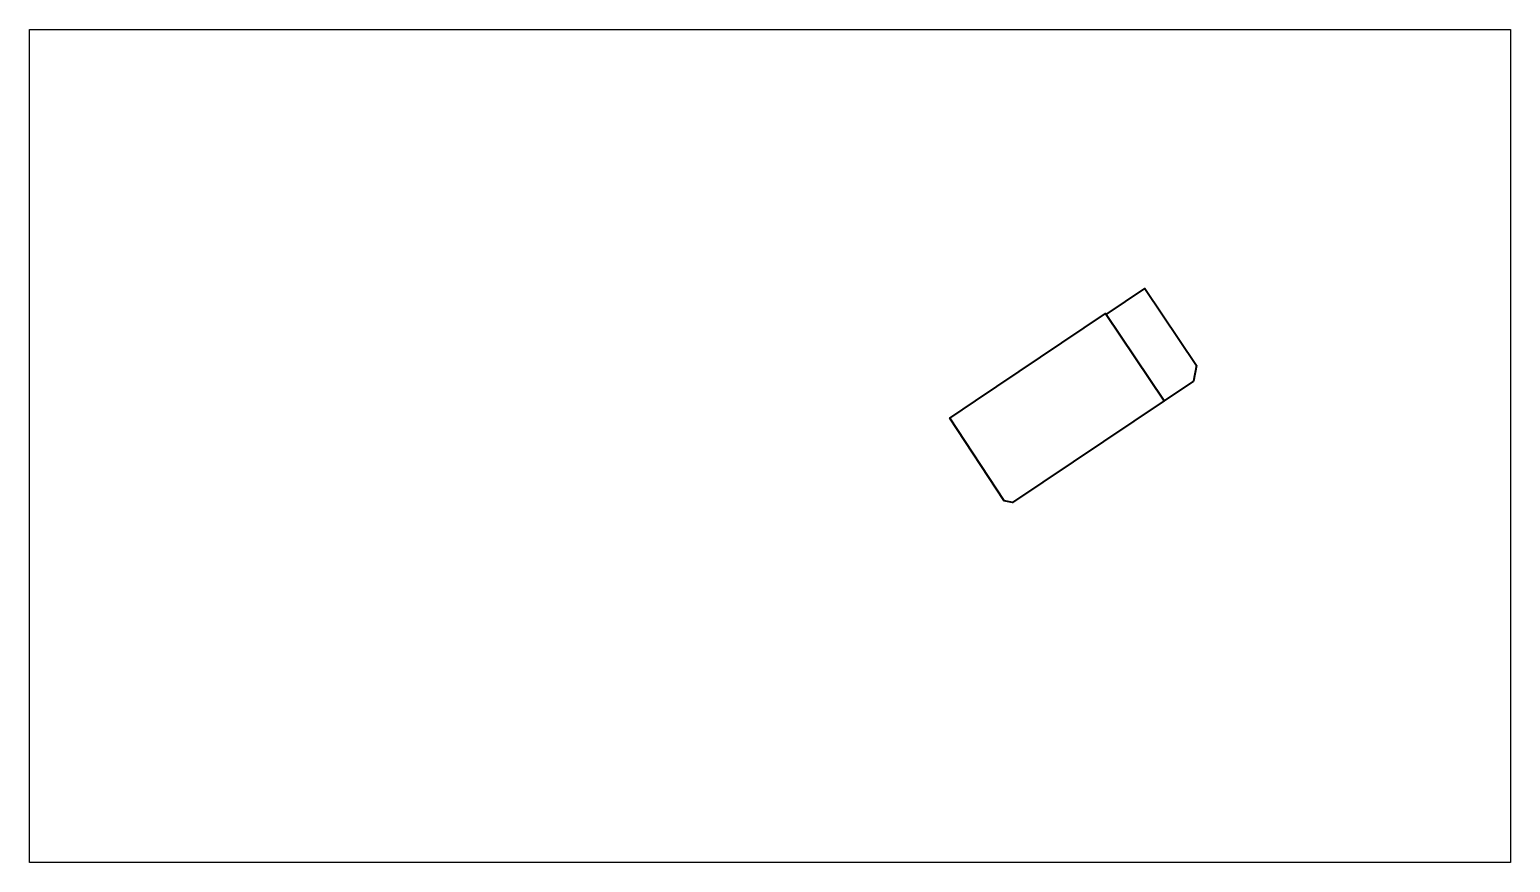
# Model space of a CAD drawing. Header units: millimetres. Extents: x -219 to 125, y -170 to 23.
import ezdxf

# ---------------------------------------------------------------- set-up
doc = ezdxf.new("R2010")
doc.units = ezdxf.units.MM
doc.layers.add('Aule tecniche', color=40, linetype='Continuous')
doc.layers.add('Porticato', color=253, linetype='Continuous')
picture_1 = doc.add_image_def('image1.jpg', size_in_pixel=(1920, 1080))

msp = doc.modelspace()

# ---------------------------------------------------------------- linework, layer by layer
at = {"layer": 'Aule tecniche', "lineweight": 40}
msp.add_lwpolyline([(44.31, -62.91), (9.2, -86.5), (7.26, -86.12), (-5.33, -66.93), (0.64, -62.92), (30.73, -42.7)], close=True, dxfattribs=at)
at = {"layer": 'Porticato', "lineweight": 40}
msp.add_lwpolyline([(51.81, -54.71), (51.1, -58.35), (44.31, -62.91), (30.87, -42.91), (39.83, -36.88)], close=True, dxfattribs=at)

# ---------------------------------------------------------------- pictures from other files: only their frames are drawn
at = {"layer": 'Defpoints'}
image = msp.add_image(picture_1, insert=(-218.57, -169.91), size_in_units=(343.14, 193.01), dxfattribs=at)
image.dxf.flags = 6

doc.saveas('drawing.dxf')
